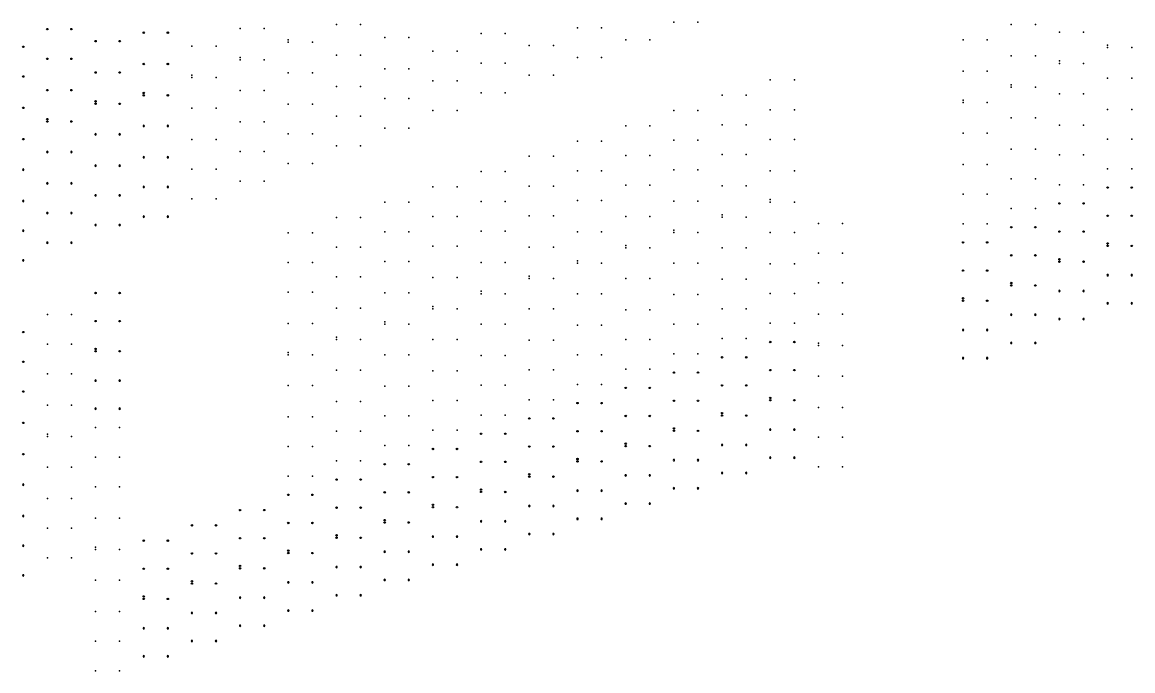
# Model space of a CAD drawing. Header units: millimetres. Extents: x 472828 to 475087, y 4317878 to 4319084.
# Drawn here: x 474524.3 to 474800.8, y 4317914.2 to 4318075.7 of the extents above; entities that cross this region are included whole.
import ezdxf

# ---------------------------------------------------------------- set-up
doc = ezdxf.new("R2010")
doc.units = ezdxf.units.MM
doc.linetypes.add('CENTER2', pattern=[1.125, 0.75, -0.125, 0.125, -0.125])
for name, color, linetype in [('10_T3_EOS_PILE_CP170_2_205', 10, 'Continuous'), ('11_T3_EOS_PILE_CP170_1_255', 11, 'Continuous'), ('12_T3_EOS_PILE_CP140_205', 12, 'Continuous'), ('13_T3_EOS_PILE_HEA_MOT_170', 13, 'Continuous'), ('14_T3_EOS_PILE_CP140_195', 14, 'Continuous'), ('15_T3_EOS_PILE_IPEA_1_225', 15, 'Continuous'), ('1_T3_EOS_PILE_MOT_HEA_255', 1, 'Continuous'), ('2_T3_EOS_PILE_HEA_255', 2, 'Continuous'), ('3_T3_EOS_PILE_IPEA_1_255', 3, 'Continuous'), ('4_T3_EOS_PILE_IPEA_2_235', 4, 'Continuous'), ('5_T3_EOS_PILE_HEA_MOT_190', 5, 'Continuous'), ('8_T3_EOS_PILE_CP170_1_220', 8, 'Continuous')]:
    doc.layers.add(name, color=color, linetype=linetype)

# ---------------------------------------------------------------- blocks, each defined once
blk = doc.blocks.new('*U7')
at = {"color": 0, "linetype": 'CENTER2', "transparency": 16777216}
for p, q in [((-183, 0), (-36, 0)), ((0, 36), (0, 183)), ((36, 0), (183, 0)), ((0, -183), (0, -36))]:
    blk.add_line(p, q, dxfattribs=at)
at = {"color": 0, "linetype": 'Continuous', "transparency": 16777216}
for p, q in [((-18, 0), (18, 0)), ((0, -18), (0, 18))]:
    blk.add_line(p, q, dxfattribs=at)
blk = doc.blocks.new('PVH POST')
at = {"color": 5}
blk.add_circle((0, 0), 179, dxfattribs=at)
at = {"color": 5, "linetype": 'CENTER2', "rotation": 45}
blk.add_blockref('*U7', (0, 0), dxfattribs=at)
blk = doc.blocks.new('*U5')
at = {"color": 0, "linetype": 'CENTER2', "transparency": 16777216}
for p, q in [((-183, 0), (-36, 0)), ((0, 36), (0, 183)), ((36, 0), (183, 0)), ((0, -183), (0, -36))]:
    blk.add_line(p, q, dxfattribs=at)
at = {"color": 0, "linetype": 'Continuous', "transparency": 16777216}
for p, q in [((-18, 0), (18, 0)), ((0, -18), (0, 18))]:
    blk.add_line(p, q, dxfattribs=at)
blk = doc.blocks.new('b-p')
at = {"color": 5}
blk.add_circle((0, 0), 179, dxfattribs=at)
at = {"color": 5, "linetype": 'CENTER2', "rotation": 45}
blk.add_blockref('*U5', (0, 0), dxfattribs=at)
blk = doc.blocks.new('*U3')
at = {"color": 0, "linetype": 'CENTER2', "transparency": 16777216}
for p, q in [((-183, 0), (-36, 0)), ((0, 36), (0, 183)), ((36, 0), (183, 0)), ((0, -183), (0, -36))]:
    blk.add_line(p, q, dxfattribs=at)
at = {"color": 0, "linetype": 'Continuous', "transparency": 16777216}
for p, q in [((-18, 0), (18, 0)), ((0, -18), (0, 18))]:
    blk.add_line(p, q, dxfattribs=at)
blk = doc.blocks.new('A$C6274595C')
at = {"color": 0}
blk.add_circle((0, 0), 179, dxfattribs=at)
at = {"color": 0, "linetype": 'CENTER2', "rotation": 45}
blk.add_blockref('*U3', (0, 0), dxfattribs=at)

msp = doc.modelspace()

# ---------------------------------------------------------------- linework, layer by layer
at = {"layer": '10_T3_EOS_PILE_CP170_2_205', "extrusion": (0, 0.039281, 0.999228)}
msp.add_point((474692.53, 4318075.69, 701.6), dxfattribs=at)
at = {"layer": '10_T3_EOS_PILE_CP170_2_205', "extrusion": (0, 0.036265, 0.999342)}
for p in [(474668.53, 4318074.28, 701.01), (474656.53, 4318069.89, 700.95), (474680.53, 4318071.28, 701.34), (474668.53, 4318066.89, 701.28), (474644.53, 4318065.49, 700.88), (474632.53, 4318061.1, 700.82), (474656.53, 4318062.49, 701.22), (474644.53, 4318058.1, 701.15), (474620.53, 4318056.7, 700.76), (474632.53, 4318053.7, 701.09), (474608.53, 4318052.3, 700.69), (474596.53, 4318047.91, 700.63), (474620.53, 4318049.31, 701.02), (474608.53, 4318044.91, 700.96), (474584.53, 4318043.51, 700.56), (474572.53, 4318039.12, 700.5), (474596.53, 4318040.51, 700.9), (474584.53, 4318036.12, 700.83), (474572.53, 4318031.72, 700.77)]:
    msp.add_point(p, dxfattribs=at)
at = {"layer": '10_T3_EOS_PILE_CP170_2_205', "extrusion": (0, -0.004616, 0.999989)}
for p in [(474704.53, 4318057.51, 701.68), (474692.53, 4318053.71, 701.4), (474680.53, 4318049.9, 701.13), (474704.53, 4318050.11, 701.64), (474668.53, 4318046.1, 700.86), (474692.53, 4318046.31, 701.37), (474656.53, 4318042.3, 700.59), (474680.53, 4318042.5, 701.1), (474668.53, 4318038.7, 700.82), (474644.53, 4318038.49, 700.32), (474632.53, 4318034.69, 700.04), (474656.53, 4318034.9, 700.55), (474620.53, 4318030.89, 699.77), (474644.53, 4318031.09, 700.28), (474608.53, 4318027.08, 699.5), (474632.53, 4318027.29, 700.01), (474620.53, 4318023.49, 699.74), (474608.53, 4318019.68, 699.46)]:
    msp.add_point(p, dxfattribs=at)
at = {"layer": '10_T3_EOS_PILE_CP170_2_205', "extrusion": (0, -0.001154, 0.999999)}
for p in [(474530.53, 4318002.94, 697.69), (474530.53, 4317995.54, 697.69), (474530.53, 4317949.74, 697.63), (474530.53, 4317942.34, 697.62)]:
    msp.add_point(p, dxfattribs=at)
at = {"layer": '11_T3_EOS_PILE_CP170_1_255', "extrusion": (0, -0.004616, 0.999989)}
for p in [(474776.53, 4318059.5, 703.17), (474704.53, 4318027.11, 701.53), (474608.53, 4317996.68, 699.36)]:
    msp.add_point(p, dxfattribs=at)
at = {"layer": '11_T3_EOS_PILE_CP170_1_255', "extrusion": (0, -0.001154, 0.999999)}
msp.add_point((474536.53, 4317972.54, 697.66), dxfattribs=at)
at = {"layer": '12_T3_EOS_PILE_CP140_205', "extrusion": (0, 0.039281, 0.999228)}
msp.add_point((474686.53, 4318075.69, 701.6), dxfattribs=at)
at = {"layer": '12_T3_EOS_PILE_CP140_205', "extrusion": (0, 0.036265, 0.999342)}
for p in [(474620.53, 4318071.89, 700.2), (474644.53, 4318072.89, 700.62), (474662.53, 4318074.28, 701.01), (474650.53, 4318069.89, 700.95), (474674.53, 4318071.28, 701.34), (474608.53, 4318067.49, 700.14), (474632.53, 4318068.49, 700.55), (474662.53, 4318066.89, 701.28), (474620.53, 4318064.1, 700.49), (474638.53, 4318065.49, 700.88), (474596.53, 4318063.1, 700.08), (474626.53, 4318061.1, 700.82), (474650.53, 4318062.49, 701.22), (474584.53, 4318058.7, 700.01), (474608.53, 4318059.7, 700.42), (474638.53, 4318058.1, 701.15), (474596.53, 4318055.3, 700.36), (474614.53, 4318056.7, 700.76), (474572.53, 4318054.31, 699.95), (474626.53, 4318053.7, 701.09), (474584.53, 4318050.91, 700.3), (474602.53, 4318052.3, 700.69), (474590.53, 4318047.91, 700.63), (474614.53, 4318049.31, 701.02), (474572.53, 4318046.51, 700.23), (474602.53, 4318044.91, 700.96), (474578.53, 4318043.51, 700.56), (474566.53, 4318039.12, 700.5), (474590.53, 4318040.51, 700.9), (474578.53, 4318036.12, 700.83), (474566.53, 4318031.72, 700.77)]:
    msp.add_point(p, dxfattribs=at)
at = {"layer": '12_T3_EOS_PILE_CP140_205', "extrusion": (0, -0.004616, 0.999989)}
for p in [(474686.53, 4318053.71, 701.4), (474674.53, 4318049.9, 701.13), (474662.53, 4318046.1, 700.86), (474686.53, 4318046.31, 701.37), (474794.53, 4318046.56, 703.61), (474650.53, 4318042.3, 700.59), (474674.53, 4318042.5, 701.1), (474782.53, 4318042.63, 703.33), (474662.53, 4318038.7, 700.82), (474794.53, 4318039.16, 703.57), (474638.53, 4318038.49, 700.32), (474626.53, 4318034.69, 700.04), (474650.53, 4318034.9, 700.55), (474782.53, 4318035.23, 703.3), (474614.53, 4318030.89, 699.77), (474638.53, 4318031.09, 700.28), (474626.53, 4318027.29, 700.01), (474614.53, 4318023.49, 699.74), (474686.53, 4318000.51, 701.16), (474674.53, 4317996.7, 700.89), (474662.53, 4317992.9, 700.61), (474686.53, 4317993.11, 701.12), (474650.53, 4317989.1, 700.34), (474674.53, 4317989.3, 700.85), (474638.53, 4317985.29, 700.07), (474662.53, 4317985.5, 700.58), (474626.53, 4317981.49, 699.8), (474650.53, 4317981.7, 700.31), (474638.53, 4317977.89, 700.04), (474614.53, 4317977.69, 699.53), (474626.53, 4317974.09, 699.76), (474614.53, 4317970.29, 699.49)]:
    msp.add_point(p, dxfattribs=at)
at = {"layer": '13_T3_EOS_PILE_HEA_MOT_170', "extrusion": (0, 0.036265, 0.999342)}
for p in [(474602.53, 4318075.09, 699.87), (474590.53, 4318071.29, 699.78), (474590.53, 4318070.7, 699.8), (474578.53, 4318066.9, 699.72), (474578.53, 4318066.3, 699.74), (474566.53, 4318062.5, 699.65), (474566.53, 4318061.9, 699.67)]:
    msp.add_point(p, dxfattribs=at)
at = {"layer": '13_T3_EOS_PILE_HEA_MOT_170', "extrusion": (0, -0.004616, 0.999989)}
for p in [(474800.53, 4318069.36, 703.71), (474788.53, 4318065.43, 703.44), (474692.53, 4318023.31, 701.26), (474680.53, 4318019.5, 700.99), (474668.53, 4318015.7, 700.72), (474656.53, 4318011.9, 700.45), (474644.53, 4318008.09, 700.17), (474632.53, 4318004.29, 699.9), (474620.53, 4318000.49, 699.63)]:
    msp.add_point(p, dxfattribs=at)
at = {"layer": '14_T3_EOS_PILE_CP140_195', "extrusion": (0, 0.036265, 0.999342)}
for p in [(474584.53, 4318074.09, 699.45), (474572.53, 4318069.7, 699.39)]:
    msp.add_point(p, dxfattribs=at)
at = {"layer": '14_T3_EOS_PILE_CP140_195', "extrusion": (0, -0.004616, 0.999989)}
for p in [(474800.53, 4318061.76, 703.68), (474788.53, 4318057.83, 703.4), (474800.53, 4318053.96, 703.64), (474788.53, 4318050.03, 703.37), (474800.53, 4318046.56, 703.61), (474788.53, 4318042.63, 703.33), (474800.53, 4318039.16, 703.57), (474788.53, 4318035.23, 703.3), (474692.53, 4318015.71, 701.23), (474680.53, 4318011.9, 700.96), (474668.53, 4318008.1, 700.68), (474692.53, 4318007.91, 701.19), (474656.53, 4318004.3, 700.41), (474680.53, 4318004.1, 700.92), (474644.53, 4318000.49, 700.14), (474668.53, 4318000.3, 700.65), (474692.53, 4318000.51, 701.16), (474632.53, 4317996.69, 699.87), (474656.53, 4317996.5, 700.38), (474680.53, 4317996.7, 700.89), (474620.53, 4317992.89, 699.6), (474644.53, 4317992.69, 700.1), (474668.53, 4317992.9, 700.61), (474692.53, 4317993.11, 701.12), (474632.53, 4317988.89, 699.83), (474656.53, 4317989.1, 700.34), (474680.53, 4317989.3, 700.85), (474620.53, 4317985.09, 699.56), (474644.53, 4317985.29, 700.07), (474668.53, 4317985.5, 700.58), (474632.53, 4317981.49, 699.8), (474656.53, 4317981.7, 700.31), (474644.53, 4317977.89, 700.04), (474620.53, 4317977.69, 699.53), (474632.53, 4317974.09, 699.76), (474620.53, 4317970.29, 699.49)]:
    msp.add_point(p, dxfattribs=at)
at = {"layer": '15_T3_EOS_PILE_IPEA_1_225', "extrusion": (0, 0.036265, 0.999342)}
for p in [(474608.53, 4318075.09, 699.87), (474596.53, 4318070.69, 699.8), (474584.53, 4318066.3, 699.74), (474572.53, 4318061.9, 699.67)]:
    msp.add_point(p, dxfattribs=at)
at = {"layer": '1_T3_EOS_PILE_MOT_HEA_255', "extrusion": (0, -0.004616, 0.999989)}
for p in [(474764.53, 4318055.7, 702.89), (474716.53, 4318030.91, 701.81), (474728.53, 4317995.19, 702.22), (474596.53, 4317992.88, 699.09)]:
    msp.add_point(p, dxfattribs=at)
at = {"layer": '1_T3_EOS_PILE_MOT_HEA_255', "extrusion": (0, -0.001154, 0.999999)}
msp.add_point((474548.53, 4317944.41, 698.02), dxfattribs=at)
at = {"layer": '2_T3_EOS_PILE_HEA_255', "extrusion": (0, -0.004616, 0.999989)}
for p in [(474764.53, 4318071.3, 702.97), (474764.53, 4318063.5, 702.93), (474716.53, 4318061.31, 701.95), (474716.53, 4318053.91, 701.91), (474764.53, 4318048.1, 702.86), (474716.53, 4318046.51, 701.88), (474716.53, 4318038.71, 701.84), (474764.53, 4318040.3, 702.82), (474764.53, 4318032.9, 702.79), (474728.53, 4318025.59, 702.36), (474764.53, 4318025.5, 702.76), (474596.53, 4318023.28, 699.23), (474716.53, 4318023.31, 701.77), (474728.53, 4318018.19, 702.32), (474596.53, 4318015.88, 699.19), (474716.53, 4318015.51, 701.74), (474596.53, 4318008.48, 699.16), (474728.53, 4318010.79, 702.29), (474716.53, 4318008.12, 701.7), (474728.53, 4318002.99, 702.25), (474596.53, 4318000.68, 699.12), (474716.53, 4318000.72, 701.67), (474728.53, 4317987.59, 702.18), (474596.53, 4317985.28, 699.05), (474728.53, 4317979.79, 702.14), (474596.53, 4317977.48, 699.02), (474728.53, 4317972.39, 702.11), (474596.53, 4317970.08, 698.98), (474728.53, 4317964.99, 702.08), (474596.53, 4317962.68, 698.95)]:
    msp.add_point(p, dxfattribs=at)
at = {"layer": '2_T3_EOS_PILE_HEA_255', "extrusion": (0, -0.001154, 0.999999)}
for p in [(474548.53, 4317974.81, 698.06), (474548.53, 4317967.41, 698.05), (474548.53, 4317960.01, 698.04), (474548.53, 4317952.21, 698.03), (474548.53, 4317936.81, 698.01), (474548.53, 4317929.01, 698.01), (474548.53, 4317921.61, 698), (474548.53, 4317914.21, 697.99)]:
    msp.add_point(p, dxfattribs=at)
at = {"layer": '3_T3_EOS_PILE_IPEA_1_255', "extrusion": (0, -0.004616, 0.999989)}
for p in [(474770.53, 4318075.1, 703.24), (474758.53, 4318071.3, 702.97), (474770.53, 4318067.3, 703.2), (474758.53, 4318063.5, 702.93), (474710.53, 4318061.31, 701.95), (474698.53, 4318057.51, 701.68), (474710.53, 4318053.91, 701.91), (474698.53, 4318050.11, 701.64), (474758.53, 4318048.1, 702.86), (474710.53, 4318046.51, 701.88), (474698.53, 4318042.71, 701.61), (474710.53, 4318038.71, 701.84), (474758.53, 4318040.3, 702.82), (474698.53, 4318034.91, 701.57), (474758.53, 4318032.9, 702.79), (474602.53, 4318027.08, 699.5), (474722.53, 4318025.59, 702.36), (474758.53, 4318025.5, 702.76), (474590.53, 4318023.28, 699.23), (474710.53, 4318023.31, 701.77), (474602.53, 4318019.68, 699.46), (474722.53, 4318018.19, 702.32), (474590.53, 4318015.88, 699.19), (474710.53, 4318015.51, 701.74), (474602.53, 4318012.28, 699.43), (474590.53, 4318008.48, 699.16), (474722.53, 4318010.79, 702.29), (474710.53, 4318008.12, 701.7), (474602.53, 4318004.48, 699.39), (474722.53, 4318002.99, 702.25), (474590.53, 4318000.68, 699.12), (474710.53, 4318000.72, 701.67), (474722.53, 4317987.59, 702.18), (474590.53, 4317985.28, 699.05), (474722.53, 4317979.79, 702.14), (474590.53, 4317977.48, 699.02), (474722.53, 4317972.39, 702.11), (474590.53, 4317970.08, 698.98), (474722.53, 4317964.99, 702.08), (474590.53, 4317962.68, 698.95)]:
    msp.add_point(p, dxfattribs=at)
at = {"layer": '3_T3_EOS_PILE_IPEA_1_255', "extrusion": (0, -0.001154, 0.999999)}
for p in [(474536.53, 4318002.94, 697.69), (474536.53, 4317995.54, 697.69), (474536.53, 4317988.14, 697.68), (474536.53, 4317980.34, 697.67), (474542.53, 4317974.81, 698.06), (474542.53, 4317967.41, 698.05), (474542.53, 4317960.01, 698.04), (474542.53, 4317952.21, 698.03), (474542.53, 4317936.81, 698.01), (474542.53, 4317929.01, 698.01), (474542.53, 4317921.61, 698), (474542.53, 4317914.21, 697.99)]:
    msp.add_point(p, dxfattribs=at)
at = {"layer": '4_T3_EOS_PILE_IPEA_2_235', "extrusion": (0, -0.004616, 0.999989)}
for p in [(474758.53, 4318056.3, 702.9), (474758.53, 4318055.7, 702.89), (474710.53, 4318031.52, 701.81), (474710.53, 4318030.92, 701.81), (474722.53, 4317995.79, 702.22), (474722.53, 4317995.19, 702.22), (474590.53, 4317993.48, 699.09), (474590.53, 4317992.88, 699.09)]:
    msp.add_point(p, dxfattribs=at)
at = {"layer": '4_T3_EOS_PILE_IPEA_2_235', "extrusion": (0, -0.001154, 0.999999)}
for p in [(474542.53, 4317945.01, 698.02), (474542.53, 4317944.41, 698.02)]:
    msp.add_point(p, dxfattribs=at)
at = {"layer": '5_T3_EOS_PILE_HEA_MOT_190', "extrusion": (0, -0.004616, 0.999989)}
for p in [(474794.53, 4318069.96, 703.71), (474794.53, 4318069.36, 703.71), (474782.53, 4318066.03, 703.44), (474782.53, 4318065.43, 703.44), (474770.53, 4318060.1, 703.17), (474770.53, 4318059.5, 703.17), (474698.53, 4318027.71, 701.54), (474698.53, 4318027.11, 701.53), (474686.53, 4318023.91, 701.27), (474686.53, 4318023.31, 701.26), (474674.53, 4318020.1, 700.99), (474674.53, 4318019.5, 700.99), (474662.53, 4318016.3, 700.72), (474662.53, 4318015.7, 700.72), (474650.53, 4318012.5, 700.45), (474650.53, 4318011.9, 700.45), (474638.53, 4318008.69, 700.18), (474638.53, 4318008.09, 700.17), (474626.53, 4318004.89, 699.91), (474626.53, 4318004.29, 699.9), (474614.53, 4318001.09, 699.63), (474614.53, 4318000.49, 699.63), (474602.53, 4317997.28, 699.36), (474602.53, 4317996.68, 699.36)]:
    msp.add_point(p, dxfattribs=at)
at = {"layer": '5_T3_EOS_PILE_HEA_MOT_190', "extrusion": (0, -0.001154, 0.999999)}
for p in [(474530.53, 4317973.14, 697.66), (474530.53, 4317972.54, 697.66)]:
    msp.add_point(p, dxfattribs=at)
at = {"layer": '8_T3_EOS_PILE_CP170_1_220', "extrusion": (0, -0.004616, 0.999989)}
for p in [(474776.53, 4318075.1, 703.24), (474782.53, 4318073.23, 703.48), (474788.53, 4318073.23, 703.48), (474776.53, 4318067.3, 703.2), (474794.53, 4318061.76, 703.68), (474782.53, 4318057.83, 703.4), (474794.53, 4318053.96, 703.64), (474770.53, 4318051.9, 703.13), (474776.53, 4318051.9, 703.13), (474782.53, 4318050.03, 703.37), (474704.53, 4318042.71, 701.61), (474770.53, 4318044.1, 703.1), (474776.53, 4318044.1, 703.1), (474686.53, 4318038.91, 701.33), (474692.53, 4318038.91, 701.33), (474770.53, 4318036.7, 703.06), (474776.53, 4318036.7, 703.06), (474674.53, 4318035.1, 701.06), (474680.53, 4318035.1, 701.06), (474704.53, 4318034.91, 701.57), (474662.53, 4318031.3, 700.79), (474668.53, 4318031.3, 700.79), (474686.53, 4318031.11, 701.3), (474692.53, 4318031.11, 701.3), (474770.53, 4318029.3, 703.03), (474776.53, 4318029.3, 703.03), (474650.53, 4318027.5, 700.52), (474656.53, 4318027.5, 700.52), (474674.53, 4318027.3, 701.03), (474680.53, 4318027.3, 701.03), (474638.53, 4318023.69, 700.25), (474644.53, 4318023.69, 700.25), (474662.53, 4318023.5, 700.75), (474668.53, 4318023.5, 700.75), (474626.53, 4318019.89, 699.97), (474632.53, 4318019.89, 699.97), (474650.53, 4318019.7, 700.48), (474656.53, 4318019.7, 700.48), (474698.53, 4318019.51, 701.5), (474704.53, 4318019.51, 701.5), (474614.53, 4318016.09, 699.7), (474620.53, 4318016.09, 699.7), (474638.53, 4318015.89, 700.21), (474644.53, 4318015.89, 700.21), (474686.53, 4318015.71, 701.23), (474608.53, 4318012.28, 699.43), (474626.53, 4318012.09, 699.94), (474632.53, 4318012.09, 699.94), (474674.53, 4318011.9, 700.96), (474698.53, 4318011.71, 701.46), (474704.53, 4318011.71, 701.46), (474614.53, 4318008.29, 699.67), (474620.53, 4318008.29, 699.67), (474662.53, 4318008.1, 700.68), (474686.53, 4318007.91, 701.19), (474608.53, 4318004.48, 699.39), (474650.53, 4318004.3, 700.41), (474674.53, 4318004.1, 700.92), (474698.53, 4318004.31, 701.43), (474704.53, 4318004.31, 701.43), (474638.53, 4318000.49, 700.14), (474662.53, 4318000.3, 700.65), (474626.53, 4317996.69, 699.87), (474650.53, 4317996.5, 700.38), (474698.53, 4317996.91, 701.4), (474704.53, 4317996.91, 701.4), (474614.53, 4317992.89, 699.6), (474638.53, 4317992.69, 700.1), (474602.53, 4317989.08, 699.32), (474608.53, 4317989.08, 699.32), (474626.53, 4317988.89, 699.83), (474614.53, 4317985.09, 699.56), (474602.53, 4317981.28, 699.29), (474608.53, 4317981.28, 699.29), (474602.53, 4317973.88, 699.25), (474608.53, 4317973.88, 699.25), (474602.53, 4317966.48, 699.22), (474608.53, 4317966.48, 699.22)]:
    msp.add_point(p, dxfattribs=at)
at = {"layer": '8_T3_EOS_PILE_CP170_1_220', "extrusion": (0, 0.036265, 0.999342)}
for p in [(474578.53, 4318074.09, 699.45), (474614.53, 4318071.89, 700.2), (474638.53, 4318072.89, 700.62), (474566.53, 4318069.7, 699.39), (474602.53, 4318067.49, 700.14), (474626.53, 4318068.49, 700.55), (474614.53, 4318064.1, 700.49), (474590.53, 4318063.1, 700.08), (474578.53, 4318058.7, 700.01), (474602.53, 4318059.7, 700.42), (474590.53, 4318055.3, 700.36), (474566.53, 4318054.31, 699.95), (474578.53, 4318050.91, 700.3), (474566.53, 4318046.51, 700.23)]:
    msp.add_point(p, dxfattribs=at)
at = {"layer": '8_T3_EOS_PILE_CP170_1_220', "extrusion": (0, -0.001154, 0.999999)}
for p in [(474530.53, 4317988.14, 697.68), (474530.53, 4317980.34, 697.67), (474530.53, 4317964.94, 697.65), (474536.53, 4317964.94, 697.65), (474530.53, 4317957.14, 697.64), (474536.53, 4317957.14, 697.64), (474536.53, 4317949.74, 697.63), (474536.53, 4317942.34, 697.62)]:
    msp.add_point(p, dxfattribs=at)

# ---------------------------------------------------------------- block references
at = {"color": 0, "extrusion": (0, 0.007761, 0.99997), "yscale": 0.001, "zscale": 0.001, "rotation": 270}
for name, p, xscale in [('A$C6274595C', (474530.53, 4317938.51, 34209.68), 0.001), ('A$C6274595C', (474536.53, 4317938.51, 34209.68), 0.001), ('A$C6274595C', (474530.53, 4317931.11, 34209.68), 0.001), ('A$C6274595C', (474536.53, 4317931.11, 34209.68), 0.001), ('A$C6274595C', (474530.53, 4317923.31, 34209.68), 0.001), ('A$C6274595C', (474536.53, 4317923.31, 34209.68), 0.001), ('A$C6274595C', (474530.53, 4317916.11, 34209.68), 0.001), ('A$C6274595C', (474530.53, 4317915.51, 34209.68), 0.001), ('b-p', (474536.53, 4317915.51, 34209.68), 0.001), ('A$C6274595C', (474530.53, 4317907.91, 34209.68), -0.001), ('A$C6274595C', (474536.53, 4317907.91, 34209.68), -0.001), ('A$C6274595C', (474530.53, 4317900.11, 34209.68), -0.001), ('A$C6274595C', (474536.53, 4317900.11, 34209.68), -0.001), ('A$C6274595C', (474530.53, 4317892.71, 34209.68), -0.001), ('A$C6274595C', (474536.53, 4317892.71, 34209.68), -0.001), ('A$C6274595C', (474530.53, 4317885.31, 34209.68), -0.001), ('A$C6274595C', (474536.53, 4317885.31, 34209.68), -0.001)]:
    msp.add_blockref(name, p, dxfattribs=dict(at, xscale=xscale))
at = {"color": 0, "extrusion": (0, 0.013214, 0.999913), "yscale": 0.001, "zscale": 0.001, "rotation": 270}
for name, p, xscale in [('A$C6274595C', (474554.53, 4317686.83, 57758.01), 0.001), ('A$C6274595C', (474560.53, 4317686.83, 57758.01), 0.001), ('A$C6274595C', (474554.53, 4317679.03, 57758.01), 0.001), ('A$C6274595C', (474560.53, 4317679.03, 57758.01), 0.001), ('A$C6274595C', (474554.53, 4317671.83, 57758.01), 0.001), ('A$C6274595C', (474554.53, 4317671.23, 57758.01), 0.001), ('b-p', (474560.53, 4317671.23, 57758.01), 0.001), ('A$C6274595C', (474554.53, 4317663.63, 57758.01), -0.001), ('A$C6274595C', (474560.53, 4317663.63, 57758.01), -0.001), ('A$C6274595C', (474554.53, 4317655.83, 57758.01), -0.001), ('A$C6274595C', (474560.53, 4317655.83, 57758.01), -0.001), ('A$C6274595C', (474554.53, 4317648.43, 57758.01), -0.001), ('A$C6274595C', (474560.53, 4317648.43, 57758.01), -0.001), ('A$C6274595C', (474554.53, 4317641.03, 57758.01), -0.001), ('A$C6274595C', (474560.53, 4317641.03, 57758.01), -0.001)]:
    msp.add_blockref(name, p, dxfattribs=dict(at, xscale=xscale))
at = {"color": 0, "extrusion": (0, 0.004405, 0.99999), "yscale": 0.001, "zscale": 0.001, "rotation": 270}
for name, p, xscale in [('A$C6274595C', (474524.53, 4318024.6, 19719.29), 0.001), ('A$C6274595C', (474524.53, 4318017.2, 19719.29), 0.001), ('A$C6274595C', (474524.53, 4318009.4, 19719.29), 0.001), ('b-p', (474524.53, 4318001.6, 19719.29), 0.001), ('A$C6274595C', (474524.53, 4317994, 19719.29), -0.001), ('A$C6274595C', (474524.53, 4317986.2, 19719.29), -0.001), ('A$C6274595C', (474524.53, 4317978.8, 19719.29), -0.001), ('A$C6274595C', (474524.53, 4317971.4, 19719.29), -0.001)]:
    msp.add_blockref(name, p, dxfattribs=dict(at, xscale=xscale))
at = {"color": 0, "extrusion": (0, 0.010848, 0.999941), "yscale": 0.001, "zscale": 0.001, "rotation": 270}
for name, p, xscale in [('A$C6274595C', (474542.53, 4317809.31, 47540.64), 0.001), ('A$C6274595C', (474548.53, 4317809.31, 47540.64), 0.001), ('A$C6274595C', (474542.53, 4317801.51, 47540.64), 0.001), ('A$C6274595C', (474548.53, 4317801.51, 47540.64), 0.001), ('A$C6274595C', (474542.53, 4317794.32, 47540.64), 0.001), ('A$C6274595C', (474542.53, 4317793.72, 47540.64), 0.001), ('b-p', (474548.53, 4317793.71, 47540.64), 0.001), ('A$C6274595C', (474542.53, 4317786.11, 47540.64), -0.001), ('A$C6274595C', (474548.53, 4317786.11, 47540.64), -0.001), ('A$C6274595C', (474542.53, 4317778.31, 47540.64), -0.001), ('A$C6274595C', (474548.53, 4317778.31, 47540.64), -0.001), ('A$C6274595C', (474542.53, 4317770.91, 47540.64), -0.001), ('A$C6274595C', (474548.53, 4317770.91, 47540.64), -0.001), ('A$C6274595C', (474542.53, 4317763.51, 47540.64), -0.001), ('A$C6274595C', (474548.53, 4317763.51, 47540.64), -0.001)]:
    msp.add_blockref(name, p, dxfattribs=dict(at, xscale=xscale))
at = {"color": 0, "extrusion": (0, 0.004182, 0.999991), "yscale": 0.001, "zscale": 0.001, "rotation": 270}
for name, p, xscale in [('PVH POST', (474794.53, 4317993.8, 18763.2), 0.001), ('PVH POST', (474800.53, 4317993.8, 18763.2), 0.001), ('PVH POST', (474782.53, 4317989.87, 18762.91), 0.001), ('PVH POST', (474788.53, 4317989.87, 18762.91), 0.001), ('PVH POST', (474794.53, 4317986.8, 18763.2), 0.001), ('PVH POST', (474800.53, 4317986.8, 18763.2), 0.001), ('PVH POST', (474770.53, 4317983.94, 18762.61), 0.001), ('PVH POST', (474776.53, 4317983.94, 18762.61), 0.001), ('PVH POST', (474782.53, 4317982.87, 18762.91), 0.001), ('PVH POST', (474788.53, 4317982.87, 18762.91), 0.001), ('A$C6274595C', (474758.53, 4317980.14, 18762.32), 0.001), ('A$C6274595C', (474764.53, 4317980.14, 18762.32), 0.001), ('PVH POST', (474794.53, 4317979.9, 18763.2), 0.001), ('PVH POST', (474794.53, 4317979.3, 18763.2), 0.001), ('b-p', (474800.53, 4317979.3, 18763.2), 0.001), ('PVH POST', (474770.53, 4317976.94, 18762.61), 0.001), ('PVH POST', (474776.53, 4317976.94, 18762.61), 0.001), ('PVH POST', (474782.53, 4317975.97, 18762.91), 0.001), ('A$C6274595C', (474758.53, 4317973.14, 18762.32), 0.001), ('A$C6274595C', (474764.53, 4317973.14, 18762.32), 0.001), ('PVH POST', (474782.53, 4317975.37, 18762.91), 0.001), ('b-p', (474788.53, 4317975.37, 18762.91), 0.001), ('PVH POST', (474770.53, 4317970.04, 18762.61), 0.001), ('PVH POST', (474794.53, 4317972, 18763.2), -0.001), ('PVH POST', (474800.53, 4317972, 18763.2), -0.001), ('A$C6274595C', (474542.53, 4317967.58, 18757.45), 0.001), ('A$C6274595C', (474548.53, 4317967.58, 18757.45), 0.001), ('PVH POST', (474770.53, 4317969.44, 18762.61), 0.001), ('b-p', (474776.53, 4317969.44, 18762.61), 0.001), ('PVH POST', (474782.53, 4317968.07, 18762.91), -0.001), ('PVH POST', (474788.53, 4317968.07, 18762.91), -0.001), ('A$C6274595C', (474758.53, 4317966.24, 18762.32), 0.001), ('A$C6274595C', (474758.53, 4317965.64, 18762.32), 0.001), ('b-p', (474764.53, 4317965.64, 18762.32), 0.001), ('PVH POST', (474794.53, 4317965, 18763.2), -0.001), ('PVH POST', (474800.53, 4317965, 18763.2), -0.001), ('PVH POST', (474770.53, 4317962.14, 18762.61), -0.001), ('PVH POST', (474776.53, 4317962.14, 18762.61), -0.001), ('A$C6274595C', (474542.53, 4317960.58, 18757.45), 0.001), ('A$C6274595C', (474548.53, 4317960.58, 18757.45), 0.001), ('PVH POST', (474782.53, 4317961.07, 18762.91), -0.001), ('PVH POST', (474788.53, 4317961.07, 18762.91), -0.001), ('A$C6274595C', (474758.53, 4317958.34, 18762.32), -0.001), ('A$C6274595C', (474764.53, 4317958.34, 18762.32), -0.001), ('A$C6274595C', (474542.53, 4317953.68, 18757.45), 0.001), ('PVH POST', (474710.53, 4317955.36, 18761.13), 0.001), ('PVH POST', (474716.53, 4317955.36, 18761.13), 0.001), ('PVH POST', (474770.53, 4317955.14, 18762.61), -0.001), ('PVH POST', (474776.53, 4317955.14, 18762.61), -0.001), ('A$C6274595C', (474542.53, 4317953.08, 18757.45), 0.001), ('b-p', (474548.53, 4317953.08, 18757.45), 0.001), ('PVH POST', (474698.53, 4317951.56, 18760.84), 0.001), ('PVH POST', (474704.53, 4317951.56, 18760.84), 0.001), ('A$C6274595C', (474758.53, 4317951.34, 18762.32), -0.001), ('A$C6274595C', (474764.53, 4317951.34, 18762.32), -0.001), ('PVH POST', (474710.53, 4317948.36, 18761.13), 0.001), ('PVH POST', (474716.53, 4317948.36, 18761.13), 0.001), ('A$C6274595C', (474542.53, 4317945.78, 18757.45), -0.001), ('A$C6274595C', (474548.53, 4317945.78, 18757.45), -0.001), ('PVH POST', (474686.53, 4317947.75, 18760.55), 0.001), ('PVH POST', (474692.53, 4317947.75, 18760.55), 0.001), ('PVH POST', (474674.53, 4317943.95, 18760.27), 0.001), ('PVH POST', (474680.53, 4317943.95, 18760.27), 0.001), ('PVH POST', (474698.53, 4317944.56, 18760.84), 0.001), ('PVH POST', (474704.53, 4317944.56, 18760.84), 0.001), ('PVH POST', (474662.53, 4317940.15, 18759.98), 0.001), ('PVH POST', (474668.53, 4317940.15, 18759.98), 0.001), ('PVH POST', (474686.53, 4317940.75, 18760.55), 0.001), ('PVH POST', (474692.53, 4317940.75, 18760.55), 0.001), ('PVH POST', (474710.53, 4317941.46, 18761.13), 0.001), ('PVH POST', (474710.53, 4317940.86, 18761.13), 0.001), ('b-p', (474716.53, 4317940.86, 18761.13), 0.001), ('A$C6274595C', (474542.53, 4317938.78, 18757.45), -0.001), ('A$C6274595C', (474548.53, 4317938.78, 18757.45), -0.001), ('PVH POST', (474674.53, 4317936.95, 18760.27), 0.001), ('PVH POST', (474680.53, 4317936.95, 18760.27), 0.001), ('PVH POST', (474698.53, 4317937.66, 18760.84), 0.001), ('PVH POST', (474698.53, 4317937.06, 18760.84), 0.001), ('b-p', (474704.53, 4317937.06, 18760.84), 0.001), ('PVH POST', (474650.53, 4317936.35, 18759.69), 0.001), ('PVH POST', (474656.53, 4317936.35, 18759.69), 0.001), ('PVH POST', (474638.53, 4317932.54, 18759.4), 0.001), ('PVH POST', (474644.53, 4317932.54, 18759.4), 0.001), ('PVH POST', (474662.53, 4317933.15, 18759.98), 0.001), ('PVH POST', (474668.53, 4317933.15, 18759.98), 0.001), ('PVH POST', (474686.53, 4317933.86, 18760.55), 0.001), ('PVH POST', (474686.53, 4317933.26, 18760.55), 0.001), ('b-p', (474692.53, 4317933.25, 18760.55), 0.001), ('PVH POST', (474710.53, 4317933.56, 18761.13), -0.001), ('PVH POST', (474716.53, 4317933.56, 18761.13), -0.001), ('PVH POST', (474626.53, 4317928.74, 18759.11), 0.001), ('PVH POST', (474632.53, 4317928.74, 18759.11), 0.001), ('PVH POST', (474650.53, 4317929.35, 18759.69), 0.001), ('PVH POST', (474656.53, 4317929.35, 18759.69), 0.001), ('PVH POST', (474674.53, 4317930.05, 18760.27), 0.001), ('PVH POST', (474674.53, 4317929.45, 18760.27), 0.001), ('b-p', (474680.53, 4317929.45, 18760.27), 0.001), ('PVH POST', (474698.53, 4317929.76, 18760.84), -0.001), ('PVH POST', (474704.53, 4317929.76, 18760.84), -0.001), ('PVH POST', (474662.53, 4317926.25, 18759.98), 0.001), ('PVH POST', (474686.53, 4317925.95, 18760.55), -0.001), ('PVH POST', (474692.53, 4317925.95, 18760.55), -0.001), ('PVH POST', (474710.53, 4317926.56, 18761.13), -0.001), ('PVH POST', (474716.53, 4317926.56, 18761.13), -0.001), ('PVH POST', (474614.53, 4317924.94, 18758.83), 0.001), ('PVH POST', (474620.53, 4317924.94, 18758.83), 0.001), ('PVH POST', (474638.53, 4317925.54, 18759.4), 0.001), ('PVH POST', (474644.53, 4317925.54, 18759.4), 0.001), ('PVH POST', (474662.53, 4317925.65, 18759.98), 0.001), ('b-p', (474668.53, 4317925.65, 18759.98), 0.001), ('PVH POST', (474602.53, 4317921.14, 18758.54), 0.001), ('PVH POST', (474608.53, 4317921.14, 18758.54), 0.001), ('PVH POST', (474626.53, 4317921.74, 18759.11), 0.001), ('PVH POST', (474632.53, 4317921.74, 18759.11), 0.001), ('PVH POST', (474650.53, 4317922.45, 18759.69), 0.001), ('PVH POST', (474650.53, 4317921.85, 18759.69), 0.001), ('b-p', (474656.53, 4317921.85, 18759.69), 0.001), ('PVH POST', (474674.53, 4317922.15, 18760.27), -0.001), ('PVH POST', (474680.53, 4317922.15, 18760.27), -0.001), ('PVH POST', (474698.53, 4317922.76, 18760.84), -0.001), ('PVH POST', (474704.53, 4317922.76, 18760.84), -0.001), ('PVH POST', (474614.53, 4317917.94, 18758.83), 0.001), ('PVH POST', (474620.53, 4317917.94, 18758.83), 0.001), ('PVH POST', (474638.53, 4317918.65, 18759.4), 0.001), ('PVH POST', (474638.53, 4317918.05, 18759.4), 0.001), ('b-p', (474644.53, 4317918.04, 18759.4), 0.001), ('PVH POST', (474662.53, 4317918.35, 18759.98), -0.001), ('PVH POST', (474668.53, 4317918.35, 18759.98), -0.001), ('PVH POST', (474686.53, 4317918.95, 18760.55), -0.001), ('PVH POST', (474692.53, 4317918.95, 18760.55), -0.001), ('PVH POST', (474590.53, 4317917.33, 18758.25), 0.001), ('PVH POST', (474596.53, 4317917.33, 18758.25), 0.001), ('PVH POST', (474626.53, 4317914.84, 18759.11), 0.001), ('PVH POST', (474674.53, 4317915.15, 18760.27), -0.001), ('PVH POST', (474680.53, 4317915.15, 18760.27), -0.001), ('PVH POST', (474578.53, 4317913.53, 18757.96), 0.001), ('PVH POST', (474584.53, 4317913.53, 18757.96), 0.001), ('PVH POST', (474602.53, 4317914.14, 18758.54), 0.001), ('PVH POST', (474608.53, 4317914.14, 18758.54), 0.001), ('PVH POST', (474626.53, 4317914.24, 18759.11), 0.001), ('b-p', (474632.53, 4317914.24, 18759.11), 0.001), ('PVH POST', (474650.53, 4317914.55, 18759.69), -0.001), ('PVH POST', (474656.53, 4317914.55, 18759.69), -0.001), ('PVH POST', (474566.53, 4317909.73, 18757.67), 0.001), ('PVH POST', (474572.53, 4317909.73, 18757.67), 0.001), ('PVH POST', (474590.53, 4317910.33, 18758.25), 0.001), ('PVH POST', (474596.53, 4317910.33, 18758.25), 0.001), ('PVH POST', (474614.53, 4317911.04, 18758.83), 0.001), ('PVH POST', (474614.53, 4317910.44, 18758.83), 0.001), ('b-p', (474620.53, 4317910.44, 18758.83), 0.001), ('PVH POST', (474638.53, 4317910.74, 18759.4), -0.001), ('PVH POST', (474644.53, 4317910.74, 18759.4), -0.001), ('PVH POST', (474662.53, 4317911.35, 18759.98), -0.001), ('PVH POST', (474668.53, 4317911.35, 18759.98), -0.001), ('PVH POST', (474578.53, 4317906.53, 18757.96), 0.001), ('PVH POST', (474584.53, 4317906.53, 18757.96), 0.001), ('PVH POST', (474602.53, 4317907.24, 18758.54), 0.001), ('PVH POST', (474602.53, 4317906.64, 18758.54), 0.001), ('b-p', (474608.53, 4317906.64, 18758.54), 0.001), ('PVH POST', (474626.53, 4317906.94, 18759.11), -0.001), ('PVH POST', (474632.53, 4317906.94, 18759.11), -0.001), ('PVH POST', (474650.53, 4317907.55, 18759.69), -0.001), ('PVH POST', (474656.53, 4317907.55, 18759.69), -0.001), ('PVH POST', (474554.53, 4317905.93, 18757.39), 0.001), ('PVH POST', (474560.53, 4317905.93, 18757.39), 0.001), ('PVH POST', (474638.53, 4317903.74, 18759.4), -0.001), ('PVH POST', (474644.53, 4317903.74, 18759.4), -0.001), ('PVH POST', (474566.53, 4317902.73, 18757.67), 0.001), ('PVH POST', (474572.53, 4317902.73, 18757.67), 0.001), ('PVH POST', (474590.53, 4317903.44, 18758.25), 0.001), ('PVH POST', (474590.53, 4317902.84, 18758.25), 0.001), ('b-p', (474596.53, 4317902.83, 18758.25), 0.001), ('PVH POST', (474614.53, 4317903.14, 18758.83), -0.001), ('PVH POST', (474620.53, 4317903.14, 18758.83), -0.001), ('PVH POST', (474554.53, 4317898.93, 18757.39), 0.001), ('PVH POST', (474560.53, 4317898.93, 18757.39), 0.001), ('PVH POST', (474578.53, 4317899.63, 18757.96), 0.001), ('PVH POST', (474578.53, 4317899.03, 18757.96), 0.001), ('b-p', (474584.53, 4317899.03, 18757.96), 0.001), ('PVH POST', (474602.53, 4317899.34, 18758.54), -0.001), ('PVH POST', (474608.53, 4317899.34, 18758.54), -0.001), ('PVH POST', (474626.53, 4317899.94, 18759.11), -0.001), ('PVH POST', (474632.53, 4317899.94, 18759.11), -0.001), ('PVH POST', (474566.53, 4317895.83, 18757.67), 0.001), ('PVH POST', (474590.53, 4317895.53, 18758.25), -0.001), ('PVH POST', (474596.53, 4317895.53, 18758.25), -0.001), ('PVH POST', (474614.53, 4317896.14, 18758.83), -0.001), ('PVH POST', (474620.53, 4317896.14, 18758.83), -0.001), ('PVH POST', (474566.53, 4317895.23, 18757.67), 0.001), ('b-p', (474572.53, 4317895.23, 18757.67), 0.001), ('PVH POST', (474554.53, 4317892.03, 18757.39), 0.001), ('PVH POST', (474554.53, 4317891.43, 18757.39), 0.001), ('b-p', (474560.53, 4317891.43, 18757.39), 0.001), ('PVH POST', (474578.53, 4317891.73, 18757.96), -0.001), ('PVH POST', (474584.53, 4317891.73, 18757.96), -0.001), ('PVH POST', (474602.53, 4317892.34, 18758.54), -0.001), ('PVH POST', (474608.53, 4317892.34, 18758.54), -0.001), ('PVH POST', (474566.53, 4317887.93, 18757.67), -0.001), ('PVH POST', (474572.53, 4317887.93, 18757.67), -0.001), ('PVH POST', (474590.53, 4317888.53, 18758.25), -0.001), ('PVH POST', (474596.53, 4317888.53, 18758.25), -0.001), ('PVH POST', (474578.53, 4317884.73, 18757.96), -0.001), ('PVH POST', (474584.53, 4317884.73, 18757.96), -0.001), ('PVH POST', (474554.53, 4317884.13, 18757.39), -0.001), ('PVH POST', (474560.53, 4317884.13, 18757.39), -0.001), ('PVH POST', (474566.53, 4317880.93, 18757.67), -0.001), ('PVH POST', (474572.53, 4317880.93, 18757.67), -0.001), ('PVH POST', (474554.53, 4317877.13, 18757.39), -0.001), ('PVH POST', (474560.53, 4317877.13, 18757.39), -0.001)]:
    msp.add_blockref(name, p, dxfattribs=dict(at, xscale=xscale))
at = {"color": 0, "extrusion": (0, -0.001154, 0.999999), "yscale": 0.001, "zscale": 0.001, "rotation": 270}
for name, p, xscale in [('A$C6274595C', (474524.53, 4317996.47, -4286.45), 0.001), ('A$C6274595C', (474524.53, 4317989.07, -4286.45), 0.001), ('A$C6274595C', (474524.53, 4317981.67, -4286.45), 0.001), ('A$C6274595C', (474524.53, 4317973.87, -4286.45), 0.001), ('b-p', (474524.53, 4317966.07, -4286.45), 0.001), ('A$C6274595C', (474524.53, 4317958.47, -4286.45), -0.001), ('A$C6274595C', (474524.53, 4317950.67, -4286.45), -0.001), ('A$C6274595C', (474524.53, 4317943.27, -4286.45), -0.001), ('A$C6274595C', (474524.53, 4317935.87, -4286.45), -0.001)]:
    msp.add_blockref(name, p, dxfattribs=dict(at, xscale=xscale))

doc.saveas('drawing.dxf')
